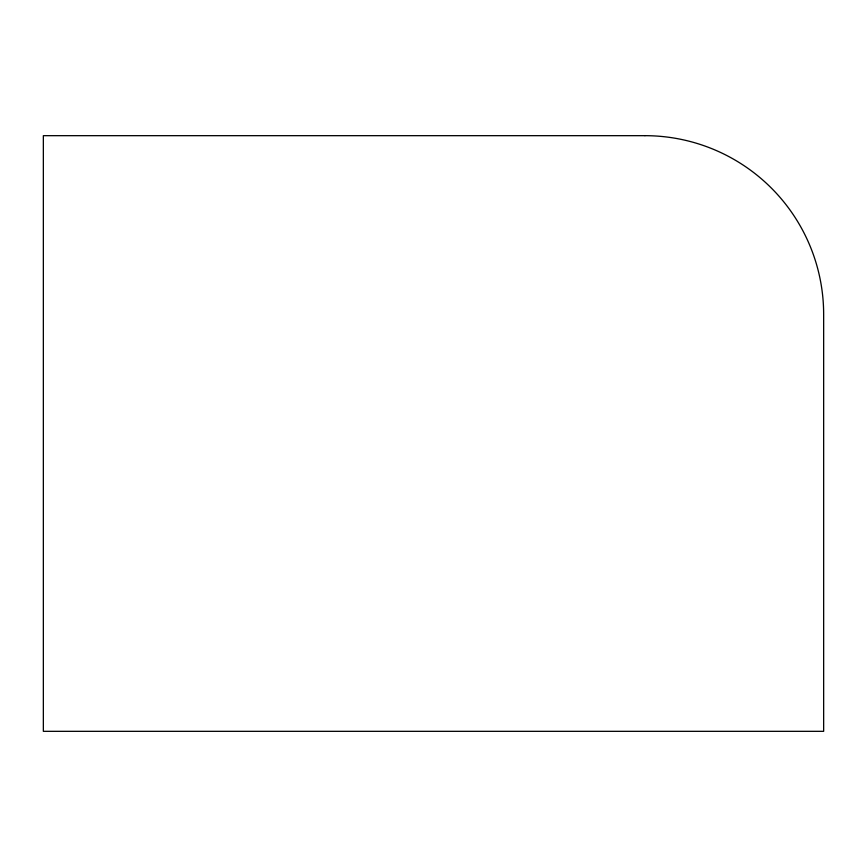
<?xml version="1.0" encoding="UTF-8"?>
<svg xmlns="http://www.w3.org/2000/svg" width="867" height="867" viewBox="0 0 867 867"><rect width="100%" height="100%" fill="white"/><g stroke="black" fill="none" stroke-linecap="round" stroke-linejoin="round"><path stroke-width="1.3" d="M644.95 135.675L43.35 135.675L43.35 731.325L823.65 731.325L823.65 314.374A178.7 178.7 0 0 0 644.95 135.675"/></g></svg>
